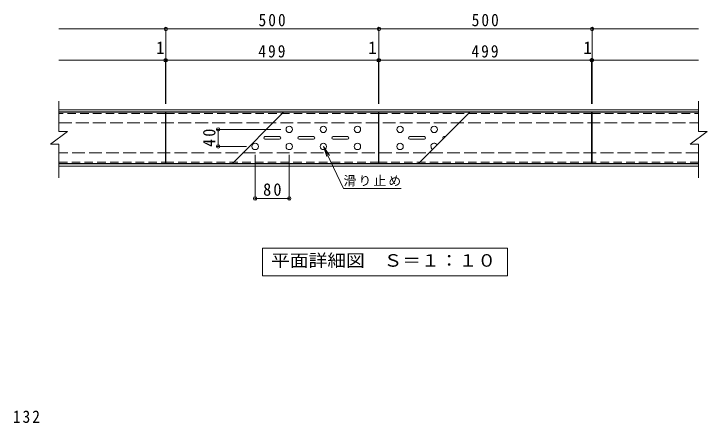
# Model space of a CAD drawing. Units: millimetres on the paper, enlarged 2 times, with parts at other scales. Extents: x -281 to 307, y -271 to 211.
# Drawn here: x -263.6 to 61.7, y 8.8 to 200.7 of the extents above; entities that cross this region are included whole.
import ezdxf
from ezdxf.enums import TextEntityAlignment as Align

# ---------------------------------------------------------------- set-up
doc = ezdxf.new("R2010")
doc.units = ezdxf.units.MM
doc.header["$LTSCALE"] = 2
doc.header["$PDMODE"] = 32
doc.header["$PDSIZE"] = 1.6
doc.linetypes.add('DASHED2', pattern=[3, 2, -1])
doc.linetypes.add('DASHED3', pattern=[4, 3, -1])
for name, color, linetype, lineweight in [('C-1', 2, 'Continuous', 9), ('C-2', 3, 'Continuous', 9), ('C-4', 7, 'Continuous', 9), ('C-5', 3, 'Continuous', 9), ('C-A', 3, 'DASHED2', 9), ('D-4', 7, 'Continuous', 9)]:
    doc.layers.add(name, color=color, linetype=linetype, lineweight=lineweight)
doc.styles.add('ＭＳ ゴシック', font='')
doc.styles.get('ＭＳ ゴシック').set_extended_font_data('MS Gothic')

msp = doc.modelspace()

# ---------------------------------------------------------------- linework, layer by layer
at = {"layer": 'C-1'}
for p, q in [((-242.512, 155.727), (57.688, 155.727)), ((-242.512, 154.727), (57.688, 154.727)), ((57.688, 130.327), (-242.512, 130.327)), ((57.688, 129.327), (-242.512, 129.327))]:
    msp.add_line(p, q, dxfattribs=at)
at = {"layer": 'C-2'}
for p, q in [((-242.512, 159.791), (-242.512, 145.527)), ((57.688, 159.791), (57.688, 145.527)), ((-246.512, 139.527), (-238.512, 145.527)), ((-242.512, 145.527), (-238.512, 145.527)), ((53.688, 139.527), (61.688, 145.527)), ((57.688, 145.527), (61.688, 145.527)), ((-246.512, 139.527), (-242.512, 139.527)), ((-242.512, 139.527), (-242.512, 123.771)), ((53.688, 139.527), (57.688, 139.527)), ((57.688, 139.527), (57.688, 123.771))]:
    msp.add_line(p, q, dxfattribs=at)
at = {"layer": 'C-4'}
for p, q in [((-242.512, 193.606), (-192.312, 193.606)), ((-192.312, 194.206), (-192.312, 158.527)), ((-192.312, 193.606), (-92.312, 193.606)), ((-92.312, 194.206), (-92.312, 158.527)), ((-92.312, 193.606), (7.688, 193.606)), ((7.688, 194.206), (7.688, 158.527)), ((7.688, 193.606), (57.688, 193.606)), ((-192.512, 178.955), (-242.512, 178.955)), ((-192.512, 179.555), (-192.512, 158.527)), ((-192.312, 178.955), (-192.512, 178.955)), ((-192.312, 178.955), (-92.512, 178.955)), ((-92.512, 179.555), (-92.512, 158.527)), ((-92.512, 178.955), (-92.312, 178.955)), ((-92.312, 178.955), (7.488, 178.955)), ((7.488, 179.555), (7.488, 158.527)), ((7.488, 178.955), (7.688, 178.955)), ((7.688, 178.955), (57.688, 178.955)), ((-168.384, 146.527), (-138.412, 146.527)), ((-167.784, 138.527), (-167.784, 146.527)), ((-168.384, 138.527), (-154.412, 138.527)), ((-150.412, 113.526), (-150.412, 134.527)), ((-134.412, 113.526), (-134.412, 134.527)), ((-150.412, 114.126), (-134.412, 114.126))]:
    msp.add_line(p, q, dxfattribs=at)
for p in [(-192.312, 193.606), (-92.312, 193.606), (7.688, 193.606), (-192.512, 178.955), (-192.312, 178.955), (-92.512, 178.955), (-92.312, 178.955), (7.488, 178.955), (7.688, 178.955), (-167.784, 146.527), (-167.784, 138.527), (-150.412, 114.126), (-134.412, 114.126)]:
    msp.add_point(p, dxfattribs=at)
at = {"layer": 'C-5'}
for p, q in [((-192.512, 154.527), (-242.512, 154.527)), ((-192.512, 154.527), (-192.512, 130.527)), ((-192.312, 154.527), (-92.512, 154.527)), ((-192.312, 154.527), (-192.312, 130.527)), ((-92.512, 154.527), (-92.512, 130.527)), ((-92.312, 154.527), (7.488, 154.527)), ((-92.312, 154.527), (-92.312, 130.527)), ((7.488, 154.527), (7.488, 130.527)), ((7.688, 154.527), (7.688, 130.527)), ((7.688, 154.527), (57.688, 154.527)), ((-145.812, 143.127), (-139.012, 143.127)), ((-145.812, 141.927), (-139.012, 141.927)), ((-129.812, 143.127), (-123.012, 143.127)), ((-129.812, 141.927), (-123.012, 141.927)), ((-113.812, 143.127), (-107.012, 143.127)), ((-113.812, 141.927), (-107.012, 141.927)), ((-71.012, 143.127), (-77.812, 143.127)), ((-71.012, 141.927), (-77.812, 141.927)), ((-61.126, 143.127), (-61.812, 143.127)), ((-242.512, 130.527), (-192.512, 130.527)), ((-92.512, 130.527), (-192.312, 130.527)), ((7.488, 130.527), (-92.312, 130.527)), ((57.688, 130.527), (7.688, 130.527))]:
    msp.add_line(p, q, dxfattribs=at)
at = {"layer": 'C-5', "color": 2, "linetype": 'DASHED3'}
for p, q in [((-242.512, 149.527), (57.688, 149.527)), ((57.688, 135.527), (-242.512, 135.527))]:
    msp.add_line(p, q, dxfattribs=at)
at = {"layer": 'C-5', "color": 7}
for p, q in [((-118.3, 138.496), (-108.942, 118.767)), ((-118.3, 138.496), (-115.586, 134.297)), ((-118.3, 138.496), (-116.765, 133.738)), ((-108.942, 118.767), (-81.942, 118.767)), ((-146.956, 90.876), (-31.956, 90.876)), ((-146.956, 77.876), (-146.956, 90.876))]:
    msp.add_line(p, q, dxfattribs=at)
msp.add_lwpolyline([(-31.956, 90.876), (-31.956, 77.876), (-146.956, 77.876)], dxfattribs=at)
at = {"layer": 'C-5'}
for centre in [(-134.412, 146.527), (-118.412, 146.527), (-102.412, 146.527), (-82.412, 146.527), (-66.412, 146.527), (-150.412, 138.527), (-134.412, 138.527), (-118.412, 138.527), (-102.412, 138.527), (-82.412, 138.527)]:
    msp.add_circle(centre, 1.5, dxfattribs=at)
for centre, radius, start, end in [((-145.812, 142.527), 0.6, 90, 270), ((-139.012, 142.527), 0.6, 270, 90), ((-129.812, 142.527), 0.6, 90, 270), ((-123.012, 142.527), 0.6, 270, 90), ((-113.812, 142.527), 0.6, 90, 270), ((-107.012, 142.527), 0.6, 270, 90), ((-77.812, 142.527), 0.6, 90, 270), ((-71.012, 142.527), 0.6, 270, 90), ((-66.412, 138.527), 1.5, 26.13013, 243.87006), ((-61.812, 142.527), 0.6, 90, 230.8188)]:
    msp.add_arc(centre, radius, start, end, dxfattribs=at)
at = {"layer": 'C-A'}
for p, q in [((-192.512, 153.927), (-242.512, 153.927)), ((-192.312, 153.927), (-92.512, 153.927)), ((-92.312, 153.927), (7.488, 153.927)), ((7.688, 153.927), (57.688, 153.927)), ((-242.512, 131.127), (-192.512, 131.127)), ((-92.512, 131.127), (-192.312, 131.127)), ((7.488, 131.127), (-92.312, 131.127)), ((57.688, 131.127), (7.688, 131.127))]:
    msp.add_line(p, q, dxfattribs=at)
at = {"layer": 'C-A', "linetype": 'Continuous'}
for p, q in [((-137.098, 154.527), (-161.097, 130.527)), ((-73.726, 130.527), (-49.726, 154.527))]:
    msp.add_line(p, q, dxfattribs=at)

# ---------------------------------------------------------------- texts
at = {"layer": 'C-4', "color": 2, "style": 'ＭＳ ゴシック'}
for p in [(-196.91, 180.155), (-97.381, 180.155), (3.595, 180.155)]:
    msp.add_text('1', height=5.865, dxfattribs=at).set_placement(p, align=Align.BOTTOM_LEFT)
at = {"layer": 'C-4', "color": 2, "char_height": 5.865, "attachment_point": 7, "style": 'ＭＳ ゴシック'}
for s, insert in [('\\T1.27;\\W0.9;500', (-148.812, 194.806)), ('\\T1.27;\\W0.9;500', (-48.812, 194.806)), ('\\T1.27;\\W0.9;499', (-148.912, 180.155)), ('\\T1.27;\\W0.9;499', (-48.912, 180.155)), ('\\T1.27;\\W0.95;80', (-146.662, 115.326))]:
    msp.add_mtext(s, dxfattribs=dict(at, insert=insert))
at = {"layer": 'C-4', "color": 2, "insert": (-168.984, 138.277), "char_height": 5.865, "attachment_point": 7, "rotation": 90, "style": 'ＭＳ ゴシック'}
msp.add_mtext('\\T1.27;\\W0.95;40', dxfattribs=at)
at = {"layer": 'C-5', "color": 2, "style": 'ＭＳ ゴシック', "width": 1.1}
msp.add_text('平面詳細図\u3000Ｓ＝１：１０', height=5.865, dxfattribs=at).set_placement((-142.956, 80.376), align=Align.BOTTOM_LEFT)
at = {"layer": 'C-5', "color": 7, "insert": (-108.942, 119.767), "char_height": 4.399, "attachment_point": 7, "style": 'ＭＳ ゴシック'}
msp.add_mtext('\\T1.17;滑り止め', dxfattribs=at)
at = {"layer": 'D-4', "color": 2, "insert": (-264.107, 8.789), "char_height": 5.865, "attachment_point": 7, "style": 'ＭＳ ゴシック'}
msp.add_mtext('\\T1.27;\\W0.9;132', dxfattribs=at)

doc.saveas('drawing.dxf')
